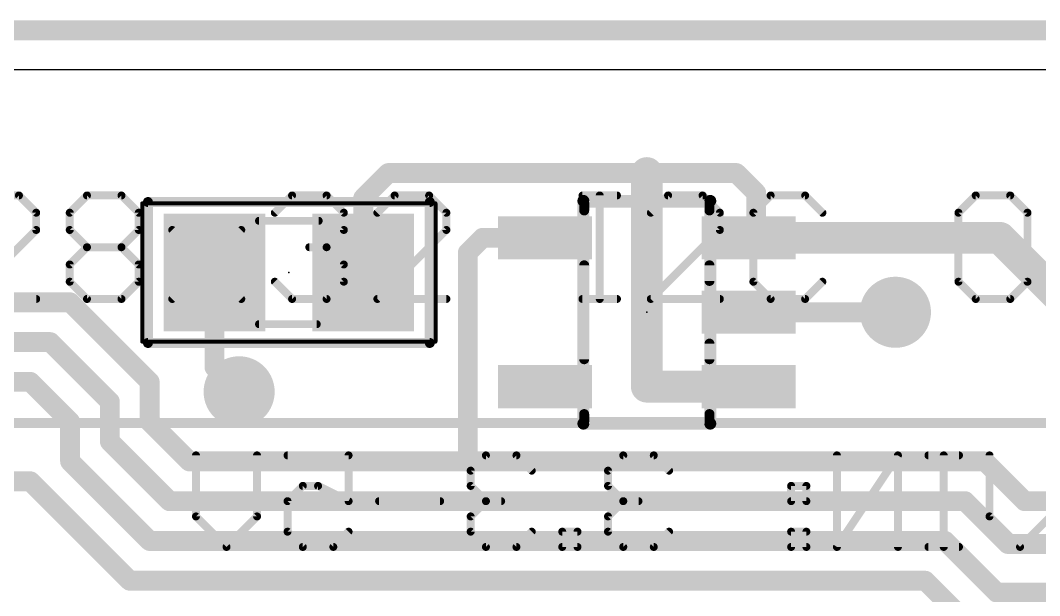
# Model space of a CAD drawing. Extents: x -0.1 to 34.1, y -0.1 to 21.1.
# Drawn here: x 9.27 to 22.29, y 13.78 to 21.13 of the extents above; entities that cross this region are included whole.
import ezdxf

# ---------------------------------------------------------------- set-up
doc = ezdxf.new("R2010")
doc.units = 0
for name, color, linetype in [('1', 12, 'CONTINUOUS'), ('16', 132, 'CONTINUOUS'), ('18', 110, 'CONTINUOUS'), ('20', 53, 'CONTINUOUS'), ('21', 40, 'CONTINUOUS'), ('22', 253, 'CONTINUOUS'), ('24', 53, 'CONTINUOUS'), ('40', 132, 'CONTINUOUS'), ('52', 253, 'CONTINUOUS')]:
    doc.layers.add(name, color=color, linetype=linetype)

# ---------------------------------------------------------------- blocks, each defined once
blk = doc.blocks.new('RECT')
blk.add_solid([(-0.5, -0.5), (0.5, -0.5), (-0.5, 0.5), (0.5, 0.5)])
blk = doc.blocks.new('ROUNDV')
at = {"const_width": 0.5}
blk.add_lwpolyline([(0, -0.25, 1), (0, 0.25, 1), (0, -0.25)], format="xyb", dxfattribs=at)

msp = doc.modelspace()

# ---------------------------------------------------------------- linework, layer by layer
at = {"layer": '1', "const_width": 0.254}
msp.add_lwpolyline([(0, 21), (34, 21)], dxfattribs=at)
at = {"layer": '16'}
for points, const_width in [([(13.97, 19.177), (13.65, 18.857)], 0.254), ([(17.272, 19.177), (13.97, 19.177)], 0.254), ([(17.272, 19.177), (17.272, 16.449)], 0.4064), ([(18.415, 19.177), (17.272, 19.177)], 0.254), ([(18.669, 18.923), (18.415, 19.177)], 0.254), ([(18.669, 18.4459), (18.669, 18.923)], 0.254), ([(13.65, 18.857), (13.65, 17.907)], 0.254), ([(21.783, 18.349), (18.5721, 18.349)], 0.4064), ([(18.5721, 18.349), (18.669, 18.4459)], 0.254), ([(23.622, 16.51), (21.783, 18.349)], 0.4064), ([(14.986, 18.161), (15.174, 18.349)], 0.254), ([(15.174, 18.349), (15.9719, 18.349)], 0.254), ([(14.986, 15.494), (14.986, 18.161)], 0.254), ([(11.75, 16.698), (11.75, 17.907)], 0.254), ([(5.842, 17.526), (9.906, 17.526)], 0.254), ([(9.906, 17.526), (10.922, 16.51)], 0.254), ([(18.5721, 17.399), (20.447, 17.399)], 0.254), ([(6.096, 17.018), (9.652, 17.018)], 0.254), ([(9.652, 17.018), (10.414, 16.256)], 0.254), ([(12.065, 16.383), (11.75, 16.698)], 0.254), ([(6.35, 16.51), (9.398, 16.51)], 0.254), ([(9.398, 16.51), (9.906, 16.002)], 0.254), ([(10.922, 16.51), (10.922, 16.002)], 0.254), ([(17.272, 16.449), (18.5721, 16.449)], 0.4064), ([(10.414, 16.256), (10.414, 15.748)], 0.254), ([(9.906, 16.002), (9.906, 15.494)], 0.254), ([(10.922, 16.002), (11.43, 15.494)], 0.254), ([(10.414, 15.748), (11.176, 14.986)], 0.254), ([(9.906, 15.494), (10.922, 14.478)], 0.254), ([(11.43, 15.494), (14.986, 15.494)], 0.254), ([(14.986, 15.494), (21.59, 15.494)], 0.254), ([(21.59, 15.494), (22.098, 14.986)], 0.254), ([(8.316, 15.24), (9.398, 15.24)], 0.254), ([(9.398, 15.24), (10.668, 13.97)], 0.254), ([(11.176, 14.986), (21.336, 14.986)], 0.254), ([(21.336, 14.986), (21.882, 14.44)], 0.254), ([(22.098, 14.986), (31.496, 14.986)], 0.254), ([(10.922, 14.478), (21.082, 14.478)], 0.254), ([(21.082, 14.478), (21.74, 13.82)], 0.254), ([(21.882, 14.44), (29.72, 14.44)], 0.254), ([(10.668, 13.97), (20.828, 13.97)], 0.254), ([(20.828, 13.97), (21.598, 13.2)], 0.254), ([(21.74, 13.82), (29.72, 13.82)], 0.254)]:
    msp.add_lwpolyline(points, dxfattribs=dict(at, const_width=const_width))
for points, const_width in [([(13.97, 19.2405, 1), (13.97, 19.1135)], 0.127), ([(14.0149, 19.1321, 1), (13.9251, 19.2219)], 0.127), ([(17.3736, 19.177, 1), (17.1704, 19.177)], 0.2032), ([(17.272, 19.2405, 1), (17.272, 19.1135)], 0.127), ([(17.272, 19.1135, 1), (17.272, 19.2405)], 0.127), ([(18.4599, 19.2219, 1), (18.3701, 19.1321)], 0.127), ([(18.415, 19.1135, 1), (18.415, 19.2405)], 0.127), ([(18.7325, 18.923, 1), (18.6055, 18.923)], 0.127), ([(18.6241, 18.8781, 1), (18.7139, 18.9679)], 0.127), ([(13.7135, 18.857, 1), (13.5865, 18.857)], 0.127), ([(13.6051, 18.9019, 1), (13.6949, 18.8121)], 0.127), ([(18.5721, 18.4506, 1), (18.5721, 18.2474)], 0.2032), ([(18.6055, 18.4459, 1), (18.7325, 18.4459)], 0.127), ([(18.7139, 18.401, 1), (18.6241, 18.4908)], 0.127), ([(21.8548, 18.4208, 1), (21.7112, 18.2772)], 0.2032), ([(21.783, 18.2474, 1), (21.783, 18.4506)], 0.2032), ([(15.174, 18.4125, 1), (15.174, 18.2855)], 0.127), ([(15.2189, 18.3041, 1), (15.1291, 18.3939)], 0.127), ([(15.9719, 18.2855, 1), (15.9719, 18.4125)], 0.127), ([(18.5272, 18.3939, 1), (18.617, 18.3041)], 0.127), ([(15.0495, 18.161, 1), (14.9225, 18.161)], 0.127), ([(14.9411, 18.2059, 1), (15.0309, 18.1161)], 0.127), ([(11.8135, 17.907, 1), (11.6865, 17.907)], 0.127), ([(13.5865, 17.907, 1), (13.7135, 17.907)], 0.127), ([(9.9509, 17.5709, 1), (9.8611, 17.4811)], 0.127), ([(9.906, 17.4625, 1), (9.906, 17.5895)], 0.127), ([(18.5721, 17.4625, 1), (18.5721, 17.3355)], 0.127), ([(20.447, 17.3355, 1), (20.447, 17.4625)], 0.127), ([(9.6969, 17.0629, 1), (9.6071, 16.9731)], 0.127), ([(9.652, 16.9545, 1), (9.652, 17.0815)], 0.127), ([(11.7949, 16.7429, 1), (11.7051, 16.6531)], 0.127), ([(11.6865, 16.698, 1), (11.8135, 16.698)], 0.127), ([(9.4429, 16.5549, 1), (9.3531, 16.4651)], 0.127), ([(9.398, 16.4465, 1), (9.398, 16.5735)], 0.127), ([(10.9855, 16.51, 1), (10.8585, 16.51)], 0.127), ([(10.8771, 16.4651, 1), (10.9669, 16.5549)], 0.127), ([(17.272, 16.5506, 1), (17.272, 16.3474)], 0.2032), ([(17.1704, 16.449, 1), (17.3736, 16.449)], 0.2032), ([(18.5721, 16.3474, 1), (18.5721, 16.5506)], 0.2032), ([(12.0201, 16.3381, 1), (12.1099, 16.4279)], 0.127), ([(10.4775, 16.256, 1), (10.3505, 16.256)], 0.127), ([(10.3691, 16.2111, 1), (10.4589, 16.3009)], 0.127), ([(9.9695, 16.002, 1), (9.8425, 16.002)], 0.127), ([(9.8611, 15.9571, 1), (9.9509, 16.0469)], 0.127), ([(10.9669, 16.0469, 1), (10.8771, 15.9571)], 0.127), ([(10.8585, 16.002, 1), (10.9855, 16.002)], 0.127), ([(10.4589, 15.7929, 1), (10.3691, 15.7031)], 0.127), ([(10.3505, 15.748, 1), (10.4775, 15.748)], 0.127), ([(9.9509, 15.5389, 1), (9.8611, 15.4491)], 0.127), ([(11.43, 15.5575, 1), (11.43, 15.4305)], 0.127), ([(14.986, 15.5575, 1), (14.986, 15.4305)], 0.127), ([(14.986, 15.4305, 1), (14.986, 15.5575)], 0.127), ([(21.6349, 15.5389, 1), (21.5451, 15.4491)], 0.127), ([(21.59, 15.4305, 1), (21.59, 15.5575)], 0.127), ([(9.8425, 15.494, 1), (9.9695, 15.494)], 0.127), ([(11.3851, 15.4491, 1), (11.4749, 15.5389)], 0.127), ([(14.9225, 15.494, 1), (15.0495, 15.494)], 0.127), ([(9.4429, 15.2849, 1), (9.3531, 15.1951)], 0.127), ([(9.398, 15.1765, 1), (9.398, 15.3035)], 0.127), ([(11.176, 15.0495, 1), (11.176, 14.9225)], 0.127), ([(21.3809, 15.0309, 1), (21.2911, 14.9411)], 0.127), ([(21.336, 14.9225, 1), (21.336, 15.0495)], 0.127), ([(22.098, 15.0495, 1), (22.098, 14.9225)], 0.127), ([(11.1311, 14.9411, 1), (11.2209, 15.0309)], 0.127), ([(22.0531, 14.9411, 1), (22.1429, 15.0309)], 0.127), ([(10.922, 14.5415, 1), (10.922, 14.4145)], 0.127), ([(10.8771, 14.4331, 1), (10.9669, 14.5229)], 0.127), ([(21.1269, 14.5229, 1), (21.0371, 14.4331)], 0.127), ([(21.082, 14.4145, 1), (21.082, 14.5415)], 0.127), ([(21.882, 14.5035, 1), (21.882, 14.3765)], 0.127), ([(21.8371, 14.3951, 1), (21.9269, 14.4849)], 0.127), ([(10.668, 14.0335, 1), (10.668, 13.9065)], 0.127), ([(10.6231, 13.9251, 1), (10.7129, 14.0149)], 0.127), ([(20.8729, 14.0149, 1), (20.7831, 13.9251)], 0.127), ([(20.828, 13.9065, 1), (20.828, 14.0335)], 0.127), ([(21.74, 13.8835, 1), (21.74, 13.7565)], 0.127), ([(21.6951, 13.7751, 1), (21.7849, 13.8649)], 0.127)]:
    msp.add_lwpolyline(points, format="xyb", dxfattribs=dict(at, const_width=const_width))
at = {"layer": '20'}
msp.add_line((2, 20.5), (32, 20.5), dxfattribs=at)
at = {"layer": '21'}
for points, const_width in [([(9.2525, 18.8907), (8.8118, 18.8907)], 0.1016), ([(9.4728, 18.6704), (9.2525, 18.8907)], 0.1016), ([(9.9013, 18.6704), (10.1216, 18.8907)], 0.1016), ([(10.1216, 18.8907), (10.5622, 18.8907)], 0.1016), ([(10.5622, 18.8907), (10.7825, 18.6704)], 0.1016), ([(12.5207, 18.6704), (12.741, 18.8907)], 0.1016), ([(12.741, 18.8907), (13.1817, 18.8907)], 0.1016), ([(13.1817, 18.8907), (13.402, 18.6704)], 0.1016), ([(14.0507, 18.8907), (13.8304, 18.6704)], 0.1016), ([(14.4914, 18.8907), (14.0507, 18.8907)], 0.1016), ([(14.7117, 18.6704), (14.4914, 18.8907)], 0.1016), ([(16.4499, 18.8907), (16.8905, 18.8907)], 0.1016), ([(16.6702, 17.5688), (16.6702, 18.8907)], 0.1016), ([(17.5433, 18.8907), (17.323, 18.6704)], 0.1016), ([(17.984, 18.8907), (17.5433, 18.8907)], 0.1016), ([(18.2043, 18.6704), (17.984, 18.8907)], 0.1016), ([(18.8531, 18.8907), (18.6328, 18.6704)], 0.1016), ([(19.2937, 18.8907), (18.8531, 18.8907)], 0.1016), ([(19.514, 18.6704), (19.2937, 18.8907)], 0.1016), ([(21.4725, 18.8907), (21.2522, 18.6704)], 0.1016), ([(21.9132, 18.8907), (21.4725, 18.8907)], 0.1016), ([(22.1335, 18.6704), (21.9132, 18.8907)], 0.1016), ([(9.4728, 18.4501), (9.4728, 18.6704)], 0.1016), ([(9.9013, 18.4501), (9.9013, 18.6704)], 0.1016), ([(10.7825, 18.6704), (10.7825, 18.4501)], 0.1016), ([(13.402, 18.6704), (13.402, 18.4501)], 0.1016), ([(14.7117, 18.4501), (14.7117, 18.6704)], 0.1016), ([(18.2043, 18.4501), (18.2043, 18.6704)], 0.1016), ([(18.6328, 18.6704), (18.6328, 17.7891)], 0.1016), ([(21.2522, 18.6704), (21.2522, 17.7891)], 0.1016), ([(22.1335, 17.7891), (22.1335, 18.6704)], 0.1016), ([(8.5915, 17.5688), (9.4728, 18.4501)], 0.1016), ([(10.1216, 18.2298), (9.9013, 18.4501)], 0.1016), ([(10.7825, 18.4501), (10.5622, 18.2298)], 0.1016), ([(11.211, 18.4501), (12.0923, 17.5688)], 0.1016), ([(11.211, 17.5688), (12.0923, 18.4501)], 0.1016), ([(13.402, 18.4501), (13.1817, 18.2298)], 0.1016), ([(13.8304, 17.5688), (14.7117, 18.4501)], 0.1016), ([(17.323, 17.5688), (18.2043, 18.4501)], 0.1016), ([(9.9013, 18.0094), (10.1216, 18.2298)], 0.1016), ([(10.1216, 18.2298), (10.5622, 18.2298)], 0.1016), ([(10.5622, 18.2298), (10.7825, 18.0094)], 0.1016), ([(13.1817, 18.2298), (12.9613, 18.2298)], 0.1016), ([(13.1817, 18.2298), (13.402, 18.0094)], 0.1016), ([(9.9013, 17.7891), (9.9013, 18.0094)], 0.1016), ([(10.7825, 18.0094), (10.7825, 17.7891)], 0.1016), ([(13.402, 18.0094), (13.402, 17.7891)], 0.1016), ([(10.1216, 17.5688), (9.9013, 17.7891)], 0.1016), ([(10.7825, 17.7891), (10.5622, 17.5688)], 0.1016), ([(12.741, 17.5688), (12.5207, 17.7891)], 0.1016), ([(13.402, 17.7891), (13.1817, 17.5688)], 0.1016), ([(18.6328, 17.7891), (18.8531, 17.5688)], 0.1016), ([(19.2937, 17.5688), (19.514, 17.7891)], 0.1016), ([(21.2522, 17.7891), (21.4725, 17.5688)], 0.1016), ([(21.9132, 17.5688), (22.1335, 17.7891)], 0.1016), ([(9.4728, 17.5688), (8.5915, 17.5688)], 0.1016), ([(10.5622, 17.5688), (10.1216, 17.5688)], 0.1016), ([(13.1817, 17.5688), (12.741, 17.5688)], 0.1016), ([(14.7117, 17.5688), (13.8304, 17.5688)], 0.1016), ([(16.4499, 17.5688), (16.8905, 17.5688)], 0.1016), ([(18.2043, 17.5688), (17.323, 17.5688)], 0.1016), ([(18.8531, 17.5688), (19.2937, 17.5688)], 0.1016), ([(21.4725, 17.5688), (21.9132, 17.5688)], 0.1016), ([(31.75, 15.985), (1.75, 15.985)], 0.127)]:
    msp.add_lwpolyline(points, dxfattribs=dict(at, const_width=const_width))
at = {"layer": '21', "const_width": 0.0508}
for points in [[(9.2704, 18.9087, 1), (9.2345, 18.8728)], [(9.2525, 18.8653, 1), (9.2525, 18.9161)], [(10.1216, 18.9161, 1), (10.1216, 18.8653)], [(10.1395, 18.8728, 1), (10.1036, 18.9087)], [(10.5802, 18.9087, 1), (10.5443, 18.8728)], [(10.5622, 18.8653, 1), (10.5622, 18.9161)], [(12.741, 18.9161, 1), (12.741, 18.8653)], [(12.759, 18.8728, 1), (12.7231, 18.9087)], [(13.1996, 18.9087, 1), (13.1637, 18.8728)], [(13.1817, 18.8653, 1), (13.1817, 18.9161)], [(14.0507, 18.9161, 1), (14.0507, 18.8653)], [(14.0687, 18.8728, 1), (14.0328, 18.9087)], [(14.5093, 18.9087, 1), (14.4734, 18.8728)], [(14.4914, 18.8653, 1), (14.4914, 18.9161)], [(16.4499, 18.9161, 1), (16.4499, 18.8653)], [(16.6956, 18.8907, 1), (16.6448, 18.8907)], [(16.8905, 18.8653, 1), (16.8905, 18.9161)], [(17.5433, 18.9161, 1), (17.5433, 18.8653)], [(17.5613, 18.8728, 1), (17.5254, 18.9087)], [(18.0019, 18.9087, 1), (17.966, 18.8728)], [(17.984, 18.8653, 1), (17.984, 18.9161)], [(18.8531, 18.9161, 1), (18.8531, 18.8653)], [(18.871, 18.8728, 1), (18.8351, 18.9087)], [(19.3117, 18.9087, 1), (19.2758, 18.8728)], [(19.2937, 18.8653, 1), (19.2937, 18.9161)], [(21.4725, 18.9161, 1), (21.4725, 18.8653)], [(21.4905, 18.8728, 1), (21.4546, 18.9087)], [(21.9311, 18.9087, 1), (21.8952, 18.8728)], [(21.9132, 18.8653, 1), (21.9132, 18.9161)], [(9.4982, 18.6704, 1), (9.4474, 18.6704)], [(9.4548, 18.6524, 1), (9.4908, 18.6884)], [(9.8833, 18.6884, 1), (9.9192, 18.6524)], [(9.9267, 18.6704, 1), (9.8759, 18.6704)], [(10.8079, 18.6704, 1), (10.7571, 18.6704)], [(10.7646, 18.6524, 1), (10.8005, 18.6884)], [(12.5027, 18.6884, 1), (12.5387, 18.6524)], [(13.4274, 18.6704, 1), (13.3766, 18.6704)], [(13.384, 18.6524, 1), (13.4199, 18.6884)], [(13.8125, 18.6884, 1), (13.8484, 18.6524)], [(14.7371, 18.6704, 1), (14.6863, 18.6704)], [(14.6937, 18.6524, 1), (14.7297, 18.6884)], [(17.3051, 18.6884, 1), (17.341, 18.6524)], [(18.2297, 18.6704, 1), (18.1789, 18.6704)], [(18.1863, 18.6524, 1), (18.2223, 18.6884)], [(18.6148, 18.6884, 1), (18.6507, 18.6524)], [(18.6582, 18.6704, 1), (18.6074, 18.6704)], [(19.4961, 18.6524, 1), (19.532, 18.6884)], [(21.2342, 18.6884, 1), (21.2702, 18.6524)], [(21.2776, 18.6704, 1), (21.2268, 18.6704)], [(22.1589, 18.6704, 1), (22.1081, 18.6704)], [(22.1155, 18.6524, 1), (22.1514, 18.6884)], [(9.4908, 18.4321, 1), (9.4548, 18.468)], [(9.9192, 18.468, 1), (9.8833, 18.4321)], [(10.8005, 18.4321, 1), (10.7646, 18.468)], [(11.2289, 18.468, 1), (11.193, 18.4321)], [(12.1102, 18.4321, 1), (12.0743, 18.468)], [(13.4199, 18.4321, 1), (13.384, 18.468)], [(14.7297, 18.4321, 1), (14.6937, 18.468)], [(18.2223, 18.4321, 1), (18.1863, 18.468)], [(9.4474, 18.4501, 1), (9.4982, 18.4501)], [(9.8759, 18.4501, 1), (9.9267, 18.4501)], [(10.7571, 18.4501, 1), (10.8079, 18.4501)], [(13.3766, 18.4501, 1), (13.4274, 18.4501)], [(14.6863, 18.4501, 1), (14.7371, 18.4501)], [(18.1789, 18.4501, 1), (18.2297, 18.4501)], [(10.1216, 18.2552, 1), (10.1216, 18.2044)], [(10.1395, 18.2118, 1), (10.1036, 18.2477)], [(10.1036, 18.2118, 1), (10.1395, 18.2477)], [(10.5802, 18.2477, 1), (10.5443, 18.2118)], [(10.5443, 18.2477, 1), (10.5802, 18.2118)], [(10.5622, 18.2044, 1), (10.5622, 18.2552)], [(12.9613, 18.2552, 1), (12.9613, 18.2044)], [(13.1996, 18.2477, 1), (13.1637, 18.2118)], [(13.1637, 18.2477, 1), (13.1996, 18.2118)], [(13.1817, 18.2044, 1), (13.1817, 18.2552)], [(9.9267, 18.0094, 1), (9.8759, 18.0094)], [(9.8833, 18.0274, 1), (9.9192, 17.9915)], [(10.8079, 18.0094, 1), (10.7571, 18.0094)], [(10.7646, 17.9915, 1), (10.8005, 18.0274)], [(13.4274, 18.0094, 1), (13.3766, 18.0094)], [(13.384, 17.9915, 1), (13.4199, 18.0274)], [(9.9192, 17.8071, 1), (9.8833, 17.7712)], [(10.8005, 17.7712, 1), (10.7646, 17.8071)], [(12.5387, 17.8071, 1), (12.5027, 17.7712)], [(13.4199, 17.7712, 1), (13.384, 17.8071)], [(18.6507, 17.8071, 1), (18.6148, 17.7712)], [(19.532, 17.7712, 1), (19.4961, 17.8071)], [(21.2702, 17.8071, 1), (21.2342, 17.7712)], [(22.1514, 17.7712, 1), (22.1155, 17.8071)], [(9.8759, 17.7891, 1), (9.9267, 17.7891)], [(10.7571, 17.7891, 1), (10.8079, 17.7891)], [(13.3766, 17.7891, 1), (13.4274, 17.7891)], [(18.6074, 17.7891, 1), (18.6582, 17.7891)], [(21.2268, 17.7891, 1), (21.2776, 17.7891)], [(22.1081, 17.7891, 1), (22.1589, 17.7891)], [(9.4728, 17.5434, 1), (9.4728, 17.5942)], [(10.1216, 17.5942, 1), (10.1216, 17.5434)], [(10.1036, 17.5508, 1), (10.1395, 17.5868)], [(10.5443, 17.5868, 1), (10.5802, 17.5508)], [(10.5622, 17.5434, 1), (10.5622, 17.5942)], [(11.193, 17.5868, 1), (11.2289, 17.5508)], [(12.0743, 17.5508, 1), (12.1102, 17.5868)], [(12.741, 17.5942, 1), (12.741, 17.5434)], [(12.7231, 17.5508, 1), (12.759, 17.5868)], [(13.1637, 17.5868, 1), (13.1996, 17.5508)], [(13.1817, 17.5434, 1), (13.1817, 17.5942)], [(13.8304, 17.5942, 1), (13.8304, 17.5434)], [(13.8125, 17.5868, 1), (13.8484, 17.5508)], [(14.7117, 17.5434, 1), (14.7117, 17.5942)], [(16.4499, 17.5942, 1), (16.4499, 17.5434)], [(16.6448, 17.5688, 1), (16.6956, 17.5688)], [(16.8905, 17.5434, 1), (16.8905, 17.5942)], [(17.323, 17.5942, 1), (17.323, 17.5434)], [(17.3051, 17.5868, 1), (17.341, 17.5508)], [(18.2043, 17.5434, 1), (18.2043, 17.5942)], [(18.8531, 17.5942, 1), (18.8531, 17.5434)], [(18.8351, 17.5508, 1), (18.871, 17.5868)], [(19.2758, 17.5868, 1), (19.3117, 17.5508)], [(19.2937, 17.5434, 1), (19.2937, 17.5942)], [(21.4725, 17.5942, 1), (21.4725, 17.5434)], [(21.4546, 17.5508, 1), (21.4905, 17.5868)], [(21.8952, 17.5868, 1), (21.9311, 17.5508)], [(21.9132, 17.5434, 1), (21.9132, 17.5942)]]:
    msp.add_lwpolyline(points, format="xyb", dxfattribs=at)
at = {"layer": '22'}
for points, const_width in [([(10.9318, 18.807, 1), (10.8682, 18.807)], 0.0635), ([(10.9, 18.8388, 1), (10.9, 18.7753)], 0.0635), ([(14.5318, 18.807, 1), (14.4682, 18.807)], 0.0635), ([(14.5, 18.7753, 1), (14.5, 18.8388)], 0.0635), ([(16.5038, 18.799, 1), (16.4403, 18.799)], 0.0635), ([(16.472, 18.8307, 1), (16.472, 18.7673)], 0.0635), ([(18.1037, 18.799, 1), (18.0403, 18.799)], 0.0635), ([(18.072, 18.7673, 1), (18.072, 18.8307)], 0.0635), ([(16.4403, 18.699, 1), (16.5038, 18.699)], 0.0635), ([(18.0403, 18.699, 1), (18.1037, 18.699)], 0.0635), ([(16.5038, 17.999, 1), (16.4403, 17.999)], 0.0635), ([(18.1037, 17.999, 1), (18.0403, 17.999)], 0.0635), ([(18.0403, 17.799, 1), (18.1037, 17.799)], 0.0635), ([(10.9, 17.0388, 1), (10.9, 16.9753)], 0.0635), ([(14.5, 16.9753, 1), (14.5, 17.0388)], 0.0635), ([(18.1037, 16.999, 1), (18.0403, 16.999)], 0.0635), ([(10.8682, 17.007, 1), (10.9318, 17.007)], 0.0635), ([(14.4682, 17.007, 1), (14.5318, 17.007)], 0.0635), ([(16.4403, 16.799, 1), (16.5038, 16.799)], 0.0635), ([(18.0403, 16.799, 1), (18.1037, 16.799)], 0.0635), ([(16.5038, 16.099, 1), (16.4403, 16.099)], 0.0635), ([(18.1037, 16.099, 1), (18.0403, 16.099)], 0.0635), ([(16.472, 16.0308, 1), (16.472, 15.9672)], 0.0635), ([(16.4403, 15.999, 1), (16.5038, 15.999)], 0.0635), ([(18.0403, 15.999, 1), (18.1037, 15.999)], 0.0635), ([(18.072, 15.9672, 1), (18.072, 16.0308)], 0.0635), ([(11.5392, 15.5712, 1), (11.4884, 15.5712)], 0.0508), ([(12.3188, 15.5712, 1), (12.268, 15.5712)], 0.0508), ([(12.6832, 15.5966, 1), (12.6832, 15.5458)], 0.0508), ([(13.4882, 15.5712, 1), (13.4374, 15.5712)], 0.0508), ([(13.4628, 15.5458, 1), (13.4628, 15.5966)], 0.0508), ([(15.2169, 15.5966, 1), (15.2169, 15.5458)], 0.0508), ([(15.2349, 15.5532, 1), (15.199, 15.5892)], 0.0508), ([(15.6247, 15.5892, 1), (15.5888, 15.5532)], 0.0508), ([(15.6067, 15.5458, 1), (15.6067, 15.5966)], 0.0508), ([(16.971, 15.5966, 1), (16.971, 15.5458)], 0.0508), ([(16.989, 15.5532, 1), (16.9531, 15.5892)], 0.0508), ([(17.3788, 15.5892, 1), (17.3429, 15.5532)], 0.0508), ([(17.3608, 15.5458, 1), (17.3608, 15.5966)], 0.0508), ([(19.725, 15.5712, 1), (19.6742, 15.5712)], 0.0508), ([(20.5046, 15.5712, 1), (20.4538, 15.5712)], 0.0508), ([(20.5003, 15.5571, 1), (20.4581, 15.5853)], 0.0508), ([(20.869, 15.5966, 1), (20.869, 15.5458)], 0.0508), ([(21.0893, 15.5712, 1), (21.0385, 15.5712)], 0.0508), ([(21.2588, 15.5458, 1), (21.2588, 15.5966)], 0.0508), ([(21.674, 15.5712, 1), (21.6232, 15.5712)], 0.0508), ([(15.0474, 15.3763, 1), (14.9966, 15.3763)], 0.0508), ([(15.0041, 15.3943, 1), (15.04, 15.3583)], 0.0508), ([(15.7837, 15.3583, 1), (15.8196, 15.3943)], 0.0508), ([(16.8015, 15.3763, 1), (16.7507, 15.3763)], 0.0508), ([(16.7582, 15.3943, 1), (16.7941, 15.3583)], 0.0508), ([(17.5378, 15.3583, 1), (17.5737, 15.3943)], 0.0508), ([(12.8781, 15.2068, 1), (12.8781, 15.156)], 0.0508), ([(12.8961, 15.1634, 1), (12.8602, 15.1994)], 0.0508), ([(13.0844, 15.2041, 1), (13.0617, 15.1587)], 0.0508), ([(13.073, 15.156, 1), (13.073, 15.2068)], 0.0508), ([(15.04, 15.1994, 1), (15.0041, 15.1634)], 0.0508), ([(16.7941, 15.1994, 1), (16.7582, 15.1634)], 0.0508), ([(19.1149, 15.2068, 1), (19.1149, 15.156)], 0.0508), ([(19.1403, 15.1814, 1), (19.0895, 15.1814)], 0.0508), ([(19.3352, 15.1814, 1), (19.2844, 15.1814)], 0.0508), ([(19.3098, 15.156, 1), (19.3098, 15.2068)], 0.0508), ([(14.9966, 15.1814, 1), (15.0474, 15.1814)], 0.0508), ([(16.7507, 15.1814, 1), (16.8015, 15.1814)], 0.0508), ([(12.7086, 14.9865, 1), (12.6578, 14.9865)], 0.0508), ([(12.6653, 15.0045, 1), (12.7012, 14.9685)], 0.0508), ([(13.4374, 14.9865, 1), (13.4882, 14.9865)], 0.0508), ([(13.4515, 14.9638, 1), (13.4742, 15.0092)], 0.0508), ([(13.8526, 15.0119, 1), (13.8526, 14.9611)], 0.0508), ([(14.6322, 14.9611, 1), (14.6322, 15.0119)], 0.0508), ([(15.2169, 15.0119, 1), (15.2169, 14.9611)], 0.0508), ([(15.2349, 14.9685, 1), (15.199, 15.0045)], 0.0508), ([(15.199, 14.9685, 1), (15.2349, 15.0045)], 0.0508), ([(15.4118, 14.9611, 1), (15.4118, 15.0119)], 0.0508), ([(16.971, 15.0119, 1), (16.971, 14.9611)], 0.0508), ([(16.989, 14.9685, 1), (16.9531, 15.0045)], 0.0508), ([(16.9531, 14.9685, 1), (16.989, 15.0045)], 0.0508), ([(17.1659, 14.9611, 1), (17.1659, 15.0119)], 0.0508), ([(19.1149, 15.0119, 1), (19.1149, 14.9611)], 0.0508), ([(19.0895, 14.9865, 1), (19.1403, 14.9865)], 0.0508), ([(19.2844, 14.9865, 1), (19.3352, 14.9865)], 0.0508), ([(19.3098, 14.9611, 1), (19.3098, 15.0119)], 0.0508), ([(11.5318, 14.8096, 1), (11.4959, 14.7736)], 0.0508), ([(12.3114, 14.7736, 1), (12.2755, 14.8096)], 0.0508), ([(15.0474, 14.7916, 1), (14.9966, 14.7916)], 0.0508), ([(16.8015, 14.7916, 1), (16.7507, 14.7916)], 0.0508), ([(21.6666, 14.8096, 1), (21.6306, 14.7736)], 0.0508), ([(11.4884, 14.7916, 1), (11.5392, 14.7916)], 0.0508), ([(12.268, 14.7916, 1), (12.3188, 14.7916)], 0.0508), ([(15.0041, 14.8096, 1), (15.04, 14.7736)], 0.0508), ([(16.7582, 14.8096, 1), (16.7941, 14.7736)], 0.0508), ([(21.6232, 14.7916, 1), (21.674, 14.7916)], 0.0508), ([(12.7012, 14.6147, 1), (12.6653, 14.5787)], 0.0508), ([(12.6578, 14.5967, 1), (12.7086, 14.5967)], 0.0508), ([(13.4808, 14.5787, 1), (13.4449, 14.6147)], 0.0508), ([(15.04, 14.6147, 1), (15.0041, 14.5787)], 0.0508), ([(14.9966, 14.5967, 1), (15.0474, 14.5967)], 0.0508), ([(15.8196, 14.5787, 1), (15.7837, 14.6147)], 0.0508), ([(16.1914, 14.6221, 1), (16.1914, 14.5713)], 0.0508), ([(16.2168, 14.5967, 1), (16.166, 14.5967)], 0.0508), ([(16.4117, 14.5967, 1), (16.3609, 14.5967)], 0.0508), ([(16.3863, 14.5713, 1), (16.3863, 14.6221)], 0.0508), ([(16.7941, 14.6147, 1), (16.7582, 14.5787)], 0.0508), ([(16.7507, 14.5967, 1), (16.8015, 14.5967)], 0.0508), ([(17.5737, 14.5787, 1), (17.5378, 14.6147)], 0.0508), ([(19.1149, 14.6221, 1), (19.1149, 14.5713)], 0.0508), ([(19.1403, 14.5967, 1), (19.0895, 14.5967)], 0.0508), ([(19.3352, 14.5967, 1), (19.2844, 14.5967)], 0.0508), ([(19.3098, 14.5713, 1), (19.3098, 14.6221)], 0.0508), ([(12.8781, 14.4272, 1), (12.8781, 14.3764)], 0.0508), ([(13.2679, 14.3764, 1), (13.2679, 14.4272)], 0.0508), ([(15.2169, 14.4272, 1), (15.2169, 14.3764)], 0.0508), ([(15.6067, 14.3764, 1), (15.6067, 14.4272)], 0.0508), ([(16.1914, 14.4272, 1), (16.1914, 14.3764)], 0.0508), ([(16.3863, 14.3764, 1), (16.3863, 14.4272)], 0.0508), ([(16.971, 14.4272, 1), (16.971, 14.3764)], 0.0508), ([(17.3608, 14.3764, 1), (17.3608, 14.4272)], 0.0508), ([(19.1149, 14.4272, 1), (19.1149, 14.3764)], 0.0508), ([(19.3098, 14.3764, 1), (19.3098, 14.4272)], 0.0508), ([(20.869, 14.4272, 1), (20.869, 14.3764)], 0.0508), ([(21.2588, 14.3764, 1), (21.2588, 14.4272)], 0.0508), ([(11.8857, 14.4198, 1), (11.9216, 14.3838)], 0.0508), ([(11.8857, 14.3838, 1), (11.9216, 14.4198)], 0.0508), ([(12.8602, 14.3838, 1), (12.8961, 14.4198)], 0.0508), ([(13.25, 14.4198, 1), (13.2859, 14.3838)], 0.0508), ([(15.199, 14.3838, 1), (15.2349, 14.4198)], 0.0508), ([(15.5888, 14.4198, 1), (15.6247, 14.3838)], 0.0508), ([(16.166, 14.4018, 1), (16.2168, 14.4018)], 0.0508), ([(16.3609, 14.4018, 1), (16.4117, 14.4018)], 0.0508), ([(16.9531, 14.3838, 1), (16.989, 14.4198)], 0.0508), ([(17.3429, 14.4198, 1), (17.3788, 14.3838)], 0.0508), ([(19.0895, 14.4018, 1), (19.1403, 14.4018)], 0.0508), ([(19.2844, 14.4018, 1), (19.3352, 14.4018)], 0.0508), ([(19.6785, 14.4159, 1), (19.7207, 14.3877)], 0.0508), ([(19.6742, 14.4018, 1), (19.725, 14.4018)], 0.0508), ([(20.4538, 14.4018, 1), (20.5046, 14.4018)], 0.0508), ([(21.0385, 14.4018, 1), (21.0893, 14.4018)], 0.0508), ([(22.0204, 14.4198, 1), (22.0564, 14.3838)], 0.0508), ([(22.0204, 14.3838, 1), (22.0564, 14.4198)], 0.0508)]:
    msp.add_lwpolyline(points, format="xyb", dxfattribs=dict(at, const_width=const_width))
for points, const_width in [([(10.9, 18.807), (10.9, 17.007)], 0.127), ([(14.5, 18.807), (10.9, 18.807)], 0.127), ([(14.5, 17.007), (14.5, 18.807)], 0.127), ([(16.472, 18.699), (16.472, 18.799)], 0.127), ([(16.472, 18.799), (18.072, 18.799)], 0.127), ([(18.072, 18.799), (18.072, 18.699)], 0.127), ([(16.472, 17.999), (16.472, 16.799)], 0.127), ([(18.072, 17.999), (18.072, 17.799)], 0.127), ([(10.9, 17.007), (14.5, 17.007)], 0.127), ([(18.072, 16.999), (18.072, 16.799)], 0.127), ([(16.472, 16.099), (16.472, 15.999)], 0.127), ([(18.072, 15.999), (18.072, 16.099)], 0.127), ([(16.472, 15.999), (18.072, 15.999)], 0.127), ([(11.5138, 14.7916), (11.5138, 15.5712)], 0.1016), ([(12.2934, 15.5712), (12.2934, 14.7916)], 0.1016), ([(12.6832, 15.5712), (13.4628, 15.5712)], 0.1016), ([(13.4628, 15.5712), (13.4628, 14.9865)], 0.1016), ([(15.2169, 15.5712), (15.022, 15.3763)], 0.1016), ([(15.6067, 15.5712), (15.2169, 15.5712)], 0.1016), ([(15.8016, 15.3763), (15.6067, 15.5712)], 0.1016), ([(16.971, 15.5712), (16.7761, 15.3763)], 0.1016), ([(17.3608, 15.5712), (16.971, 15.5712)], 0.1016), ([(17.5557, 15.3763), (17.3608, 15.5712)], 0.1016), ([(20.4792, 15.5712), (19.6996, 14.4018)], 0.1016), ([(19.6996, 14.4018), (19.6996, 15.5712)], 0.1016), ([(20.4792, 14.4018), (20.4792, 15.5712)], 0.1016), ([(21.2588, 15.5712), (20.869, 15.5712)], 0.1016), ([(21.0639, 14.4018), (21.0639, 15.5712)], 0.1016), ([(21.6486, 14.7916), (21.6486, 15.5712)], 0.1016), ([(15.022, 15.3763), (15.022, 15.1814)], 0.1016), ([(16.7761, 15.3763), (16.7761, 15.1814)], 0.1016), ([(12.8781, 15.1814), (12.6832, 14.9865)], 0.1016), ([(13.073, 15.1814), (12.8781, 15.1814)], 0.1016), ([(13.4628, 14.9865), (13.073, 15.1814)], 0.1016), ([(15.022, 15.1814), (15.2169, 14.9865)], 0.1016), ([(16.7761, 15.1814), (16.971, 14.9865)], 0.1016), ([(19.3098, 15.1814), (19.1149, 15.1814)], 0.1016), ([(19.1149, 15.1814), (19.1149, 14.9865)], 0.1016), ([(19.3098, 14.9865), (19.3098, 15.1814)], 0.1016), ([(12.6832, 14.9865), (12.6832, 14.5967)], 0.1016), ([(14.6322, 14.9865), (13.8526, 14.9865)], 0.1016), ([(15.2169, 14.9865), (15.022, 14.7916)], 0.1016), ([(15.2169, 14.9865), (15.4118, 14.9865)], 0.1016), ([(16.971, 14.9865), (16.7761, 14.7916)], 0.1016), ([(16.971, 14.9865), (17.1659, 14.9865)], 0.1016), ([(19.1149, 14.9865), (19.3098, 14.9865)], 0.1016), ([(11.9036, 14.4018), (11.5138, 14.7916)], 0.1016), ([(12.2934, 14.7916), (11.9036, 14.4018)], 0.1016), ([(15.022, 14.7916), (15.022, 14.5967)], 0.1016), ([(16.7761, 14.7916), (16.7761, 14.5967)], 0.1016), ([(22.0384, 14.4018), (21.6486, 14.7916)], 0.1016), ([(22.4282, 14.7916), (22.0384, 14.4018)], 0.1016), ([(12.6832, 14.5967), (12.8781, 14.4018)], 0.1016), ([(13.2679, 14.4018), (13.4628, 14.5967)], 0.1016), ([(15.022, 14.5967), (15.2169, 14.4018)], 0.1016), ([(15.6067, 14.4018), (15.8016, 14.5967)], 0.1016), ([(16.3863, 14.5967), (16.1914, 14.5967)], 0.1016), ([(16.1914, 14.5967), (16.1914, 14.4018)], 0.1016), ([(16.3863, 14.4018), (16.3863, 14.5967)], 0.1016), ([(16.7761, 14.5967), (16.971, 14.4018)], 0.1016), ([(17.3608, 14.4018), (17.5557, 14.5967)], 0.1016), ([(19.3098, 14.5967), (19.1149, 14.5967)], 0.1016), ([(19.1149, 14.5967), (19.1149, 14.4018)], 0.1016), ([(19.3098, 14.4018), (19.3098, 14.5967)], 0.1016), ([(12.8781, 14.4018), (13.2679, 14.4018)], 0.1016), ([(15.2169, 14.4018), (15.6067, 14.4018)], 0.1016), ([(16.1914, 14.4018), (16.3863, 14.4018)], 0.1016), ([(16.971, 14.4018), (17.3608, 14.4018)], 0.1016), ([(19.1149, 14.4018), (19.3098, 14.4018)], 0.1016), ([(21.2588, 14.4018), (20.869, 14.4018)], 0.1016)]:
    msp.add_lwpolyline(points, dxfattribs=dict(at, const_width=const_width))
at = {"layer": '24'}
for p in [(12.7, 17.907), (17.272, 17.399)]:
    msp.add_point(p, dxfattribs=at)
at = {"layer": '40', "const_width": 0.0508}
for points in [[(14.573, 18.79), (10.827, 18.79)], [(10.827, 18.79), (10.827, 17.024)], [(14.573, 17.024), (14.573, 18.79)], [(10.827, 17.024), (14.573, 17.024)]]:
    msp.add_lwpolyline(points, dxfattribs=at)
at = {"layer": '40', "const_width": 0.0254}
for points in [[(10.827, 18.8027, 1), (10.827, 18.7773)], [(10.8397, 18.79, 1), (10.8143, 18.79)], [(14.5857, 18.79, 1), (14.5603, 18.79)], [(14.573, 18.7773, 1), (14.573, 18.8027)], [(10.827, 17.0367, 1), (10.827, 17.0113)], [(10.8143, 17.024, 1), (10.8397, 17.024)], [(14.5603, 17.024, 1), (14.5857, 17.024)], [(14.573, 17.0113, 1), (14.573, 17.0367)]]:
    msp.add_lwpolyline(points, format="xyb", dxfattribs=at)
at = {"layer": '52'}
for points, const_width in [([(18.0824, 18.8214), (16.4616, 18.8214)], 0.1524), ([(16.4616, 18.8214), (16.4616, 15.9766)], 0.1524), ([(18.0824, 15.9766), (18.0824, 18.8214)], 0.1524), ([(13.081, 18.567), (12.319, 18.567)], 0.1016), ([(13.056, 17.247), (12.319, 17.247)], 0.1016), ([(16.4616, 15.9766), (18.0824, 15.9766)], 0.1524)]:
    msp.add_lwpolyline(points, dxfattribs=dict(at, const_width=const_width))
for points, const_width in [([(16.4616, 18.8595, 1), (16.4616, 18.7833)], 0.0762), ([(16.4997, 18.8214, 1), (16.4235, 18.8214)], 0.0762), ([(18.1205, 18.8214, 1), (18.0443, 18.8214)], 0.0762), ([(18.0824, 18.7833, 1), (18.0824, 18.8595)], 0.0762), ([(12.319, 18.5924, 1), (12.319, 18.5416)], 0.0508), ([(13.081, 18.5416, 1), (13.081, 18.5924)], 0.0508), ([(12.319, 17.2724, 1), (12.319, 17.2216)], 0.0508), ([(13.056, 17.2216, 1), (13.056, 17.2724)], 0.0508), ([(16.4616, 16.0147, 1), (16.4616, 15.9385)], 0.0762), ([(16.4235, 15.9766, 1), (16.4997, 15.9766)], 0.0762), ([(18.0443, 15.9766, 1), (18.1205, 15.9766)], 0.0762), ([(18.0824, 15.9385, 1), (18.0824, 16.0147)], 0.0762)]:
    msp.add_lwpolyline(points, format="xyb", dxfattribs=dict(at, const_width=const_width))

# ---------------------------------------------------------------- block references
at = {"layer": '16'}
for p, xscale, yscale, rotation in [((11.75, 17.907), 1.3, 1.5, 180), ((13.65, 17.907), 1.3, 1.5, 180), ((15.9719, 18.349), 0.55, 1.2, 270), ((18.5721, 18.349), 0.55, 1.2, 270), ((18.5721, 17.399), 0.55, 1.2, 270), ((15.9719, 16.449), 0.55, 1.2, 270), ((18.5721, 16.449), 0.55, 1.2, 270)]:
    msp.add_blockref('RECT', p, dxfattribs=dict(at, xscale=xscale, yscale=yscale, rotation=rotation))
at = {"layer": '18', "xscale": 0.908, "yscale": 0.908}
for p in [(20.447, 17.399), (20.447, 17.399), (12.065, 16.383), (12.065, 16.383)]:
    msp.add_blockref('ROUNDV', p, dxfattribs=at)
at = {"layer": '52'}
for p, xscale, yscale, rotation in [((11.9694, 17.9081), 0.7501, 1.4501, 180), ((13.4172, 17.9081), 0.7501, 1.4501, 180), ((16.097, 18.349), 0.5, 0.65, 270), ((18.447, 18.349), 0.5, 0.65, 270), ((18.447, 17.399), 0.5, 0.65, 270), ((16.097, 16.449), 0.5, 0.65, 270), ((18.447, 16.449), 0.5, 0.65, 270)]:
    msp.add_blockref('RECT', p, dxfattribs=dict(at, xscale=xscale, yscale=yscale, rotation=rotation))

doc.saveas('drawing.dxf')
